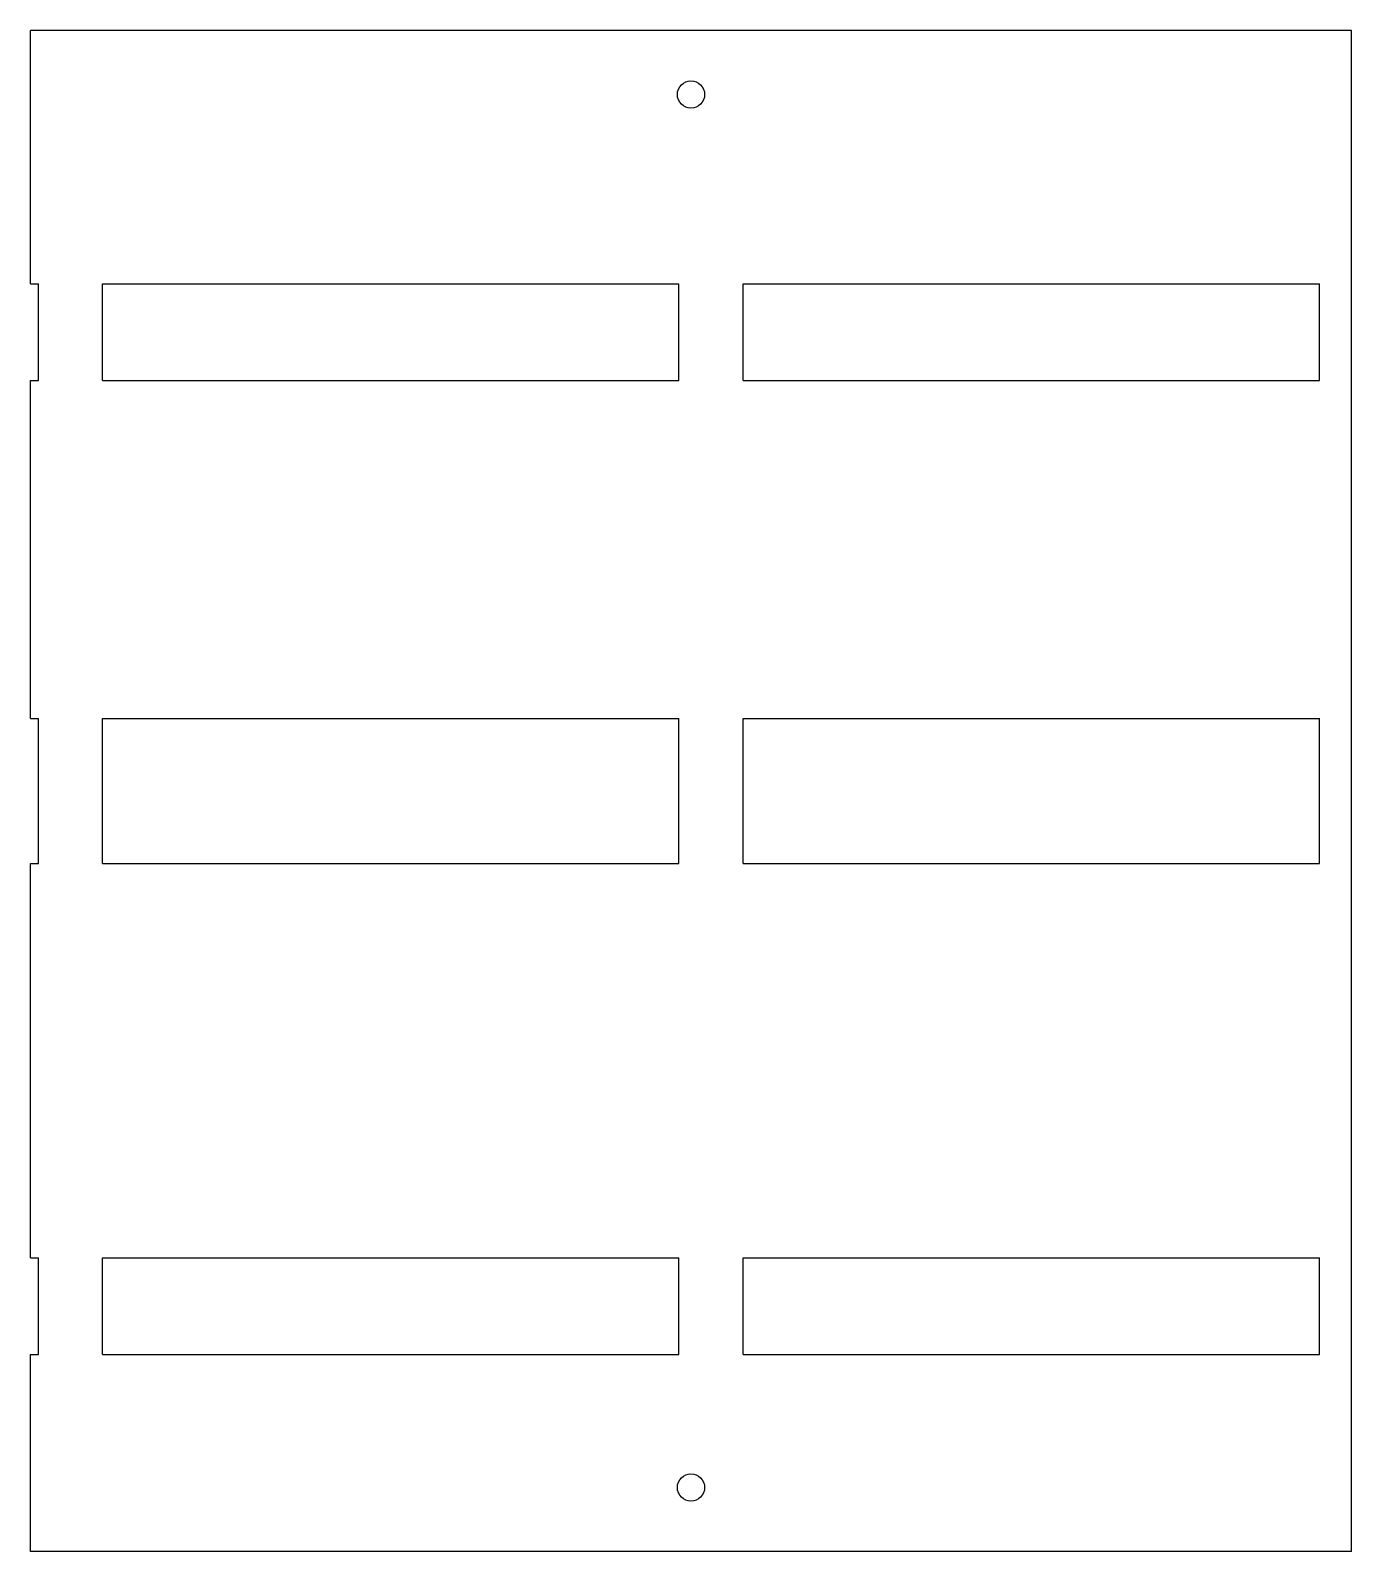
# Model space of a CAD drawing. Header units: millimetres. Extents: x 0 to 165, y 0 to 190.
import ezdxf

# ---------------------------------------------------------------- set-up
doc = ezdxf.new("R2010")
doc.units = ezdxf.units.MM
doc.layers.add('CUT', color=1, linetype='Continuous')

msp = doc.modelspace()

# ---------------------------------------------------------------- linework, layer by layer
at = {"layer": 'CUT'}
for p, q in [((0, 158.34), (0, 190)), ((165, 190), (0, 190)), ((165, 0), (165, 190)), ((0, 158.34), (1, 158.34)), ((1, 146.27), (1, 158.34)), ((9, 158.34), (81, 158.34)), ((9, 146.27), (9, 158.34)), ((81, 146.27), (81, 158.34)), ((89, 158.34), (161, 158.34)), ((89, 146.27), (89, 158.34)), ((161, 146.27), (161, 158.34)), ((0, 104.05), (0, 146.27)), ((0, 146.27), (1, 146.27)), ((9, 146.27), (81, 146.27)), ((89, 146.27), (161, 146.27)), ((0, 104.05), (1, 104.05)), ((1, 85.95), (1, 104.05)), ((9, 104.05), (81, 104.05)), ((9, 85.95), (9, 104.05)), ((81, 85.95), (81, 104.05)), ((89, 104.05), (161, 104.05)), ((89, 85.95), (89, 104.05)), ((161, 85.95), (161, 104.05)), ((0, 36.69), (0, 85.95)), ((0, 85.95), (1, 85.95)), ((9, 85.95), (81, 85.95)), ((89, 85.95), (161, 85.95)), ((0, 36.69), (1, 36.69)), ((1, 24.63), (1, 36.69)), ((9, 36.69), (81, 36.69)), ((9, 24.63), (9, 36.69)), ((81, 24.63), (81, 36.69)), ((89, 36.69), (161, 36.69)), ((89, 24.63), (89, 36.69)), ((161, 24.63), (161, 36.69)), ((0, 0), (0, 24.63)), ((0, 24.63), (1, 24.63)), ((9, 24.63), (81, 24.63)), ((89, 24.63), (161, 24.63)), ((165, 0), (0, 0))]:
    msp.add_line(p, q, dxfattribs=at)
for centre in [(82.5, 182), (82.5, 8)]:
    msp.add_circle(centre, 1.7, dxfattribs=at)

doc.saveas('drawing.dxf')
